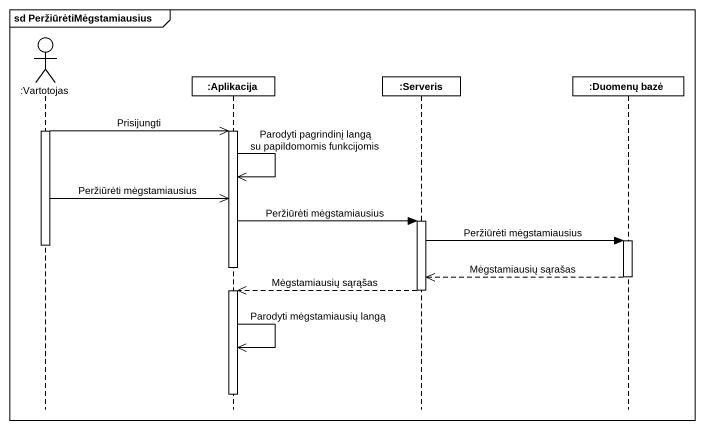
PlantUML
@startuml
mainframe sd PeržiūrėtiMėgstamiausius
hide footbox
actor ":Vartotojas" as Vartotojas
participant ":Aplikacija" as Aplikacija
participant ":Serveris" as Serveris
participant ":Duomenų bazė" as Duomenų_bazė

activate Vartotojas
Vartotojas ->> Aplikacija : Prisijungti
activate Aplikacija
Aplikacija ->> Aplikacija : Parodyti pagrindinį langą su papildomomis funkcijomis
Vartotojas ->> Aplikacija : Peržiūrėti mėgstamiausius
Aplikacija -> Serveris : Peržiūrėti mėgstamiausius
activate Serveris
Serveris -> Duomenų_bazė : Peržiūrėti mėgstamiausius
activate Duomenų_bazė
deactivate Vartotojas
deactivate Aplikacija
Duomenų_bazė -->> Serveris : Mėgstamiausių sąrašas
deactivate Duomenų_bazė
Serveris -->> Aplikacija : Mėgstamiausių sąrąšas
deactivate Serveris
activate Aplikacija
Aplikacija ->> Aplikacija : Parodyti mėgstamiausių langą
deactivate Aplikacija
@enduml
